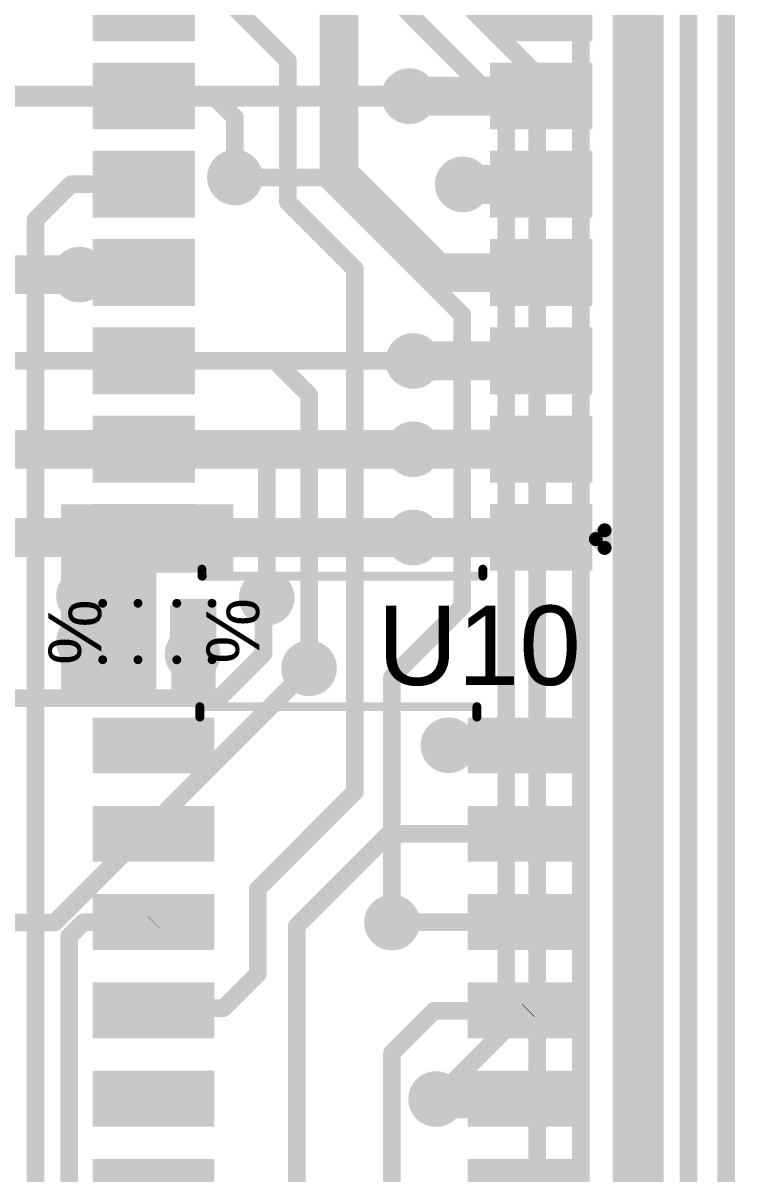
# Model space of a CAD drawing. Header units: millimetres. Extents: x -0.15 to 3.79, y -0.54 to 3.26.
# Drawn here: x 3.391 to 3.794, y 1.414 to 2.066 of the extents above; entities that cross this region are included whole.
import ezdxf

# ---------------------------------------------------------------- set-up
doc = ezdxf.new("R2010")
doc.units = ezdxf.units.MM
doc.header["$MEASUREMENT"] = 0
for name, color, linetype in [('BottomLayer', 5, 'Continuous'), ('BottomSolder', 6, 'Continuous'), ('Mechanical2', 216, 'Continuous'), ('TopLayer', 1, 'Continuous'), ('TopOverlay', 2, 'Continuous'), ('TopPaste', 8, 'Continuous'), ('TopSolder', 216, 'Continuous'), ('ViaHoleLayer', 16, 'Continuous')]:
    doc.layers.add(name, color=color, linetype=linetype)
doc.styles.add('Arial', font='', dxfattribs={"height": 0.2})
doc.styles.get('Arial').set_extended_font_data('Arial')

# ---------------------------------------------------------------- blocks, each defined once
blk = doc.blocks.new('14_SOIC_48')
at = {"layer": 'TopLayer'}
for points in [[(-0.13681, 0.16181), (-0.07579, 0.16181), (-0.07579, 0.13819), (-0.13681, 0.13819)], [(0.07579, 0.16181), (0.13681, 0.16181), (0.13681, 0.13819), (0.07579, 0.13819)], [(-0.13681, 0.11181), (-0.07579, 0.11181), (-0.07579, 0.08819), (-0.13681, 0.08819)], [(0.07579, 0.11181), (0.13681, 0.11181), (0.13681, 0.08819), (0.07579, 0.08819)], [(-0.13681, 0.06181), (-0.07579, 0.06181), (-0.07579, 0.03819), (-0.13681, 0.03819)], [(0.07579, 0.06181), (0.13681, 0.06181), (0.13681, 0.03819), (0.07579, 0.03819)], [(-0.13681, 0.01181), (-0.07579, 0.01181), (-0.07579, -0.01181), (-0.13681, -0.01181)], [(0.07579, 0.01181), (0.13681, 0.01181), (0.13681, -0.01181), (0.07579, -0.01181)], [(-0.13681, -0.03819), (-0.07579, -0.03819), (-0.07579, -0.06181), (-0.13681, -0.06181)], [(0.07579, -0.03819), (0.13681, -0.03819), (0.13681, -0.06181), (0.07579, -0.06181)], [(-0.13681, -0.08819), (-0.07579, -0.08819), (-0.07579, -0.11181), (-0.13681, -0.11181)], [(0.07579, -0.08819), (0.13681, -0.08819), (0.13681, -0.11181), (0.07579, -0.11181)], [(-0.13681, -0.13819), (-0.07579, -0.13819), (-0.07579, -0.16181), (-0.13681, -0.16181)], [(0.07579, -0.13819), (0.13681, -0.13819), (0.13681, -0.16181), (0.07579, -0.16181)]]:
    blk.add_hatch(color=1, dxfattribs=at).paths.add_polyline_path(points)
at = {"layer": 'TopOverlay'}
blk.add_hatch(color=2, dxfattribs=at).paths.add_polyline_path([(-0.072, 0.142), (-0.061, 0.142), (-0.061, 0.16), (-0.072, 0.16)])
at = {"layer": 'TopPaste'}
for points in [[(-0.13681, 0.16181), (-0.07579, 0.16181), (-0.07579, 0.13819), (-0.13681, 0.13819)], [(0.07579, 0.16181), (0.13681, 0.16181), (0.13681, 0.13819), (0.07579, 0.13819)], [(-0.13681, 0.11181), (-0.07579, 0.11181), (-0.07579, 0.08819), (-0.13681, 0.08819)], [(0.07579, 0.11181), (0.13681, 0.11181), (0.13681, 0.08819), (0.07579, 0.08819)], [(-0.13681, 0.06181), (-0.07579, 0.06181), (-0.07579, 0.03819), (-0.13681, 0.03819)], [(0.07579, 0.06181), (0.13681, 0.06181), (0.13681, 0.03819), (0.07579, 0.03819)], [(-0.13681, 0.01181), (-0.07579, 0.01181), (-0.07579, -0.01181), (-0.13681, -0.01181)], [(0.07579, 0.01181), (0.13681, 0.01181), (0.13681, -0.01181), (0.07579, -0.01181)], [(-0.13681, -0.03819), (-0.07579, -0.03819), (-0.07579, -0.06181), (-0.13681, -0.06181)], [(0.07579, -0.03819), (0.13681, -0.03819), (0.13681, -0.06181), (0.07579, -0.06181)], [(-0.13681, -0.08819), (-0.07579, -0.08819), (-0.07579, -0.11181), (-0.13681, -0.11181)], [(0.07579, -0.08819), (0.13681, -0.08819), (0.13681, -0.11181), (0.07579, -0.11181)], [(-0.13681, -0.13819), (-0.07579, -0.13819), (-0.07579, -0.16181), (-0.13681, -0.16181)], [(0.07579, -0.13819), (0.13681, -0.13819), (0.13681, -0.16181), (0.07579, -0.16181)]]:
    blk.add_hatch(color=8, dxfattribs=at).paths.add_polyline_path(points)
at = {"layer": 'TopSolder'}
for points in [[(-0.14081, 0.16581), (-0.07179, 0.16581), (-0.07179, 0.13419), (-0.14081, 0.13419)], [(0.07179, 0.16581), (0.14081, 0.16581), (0.14081, 0.13419), (0.07179, 0.13419)], [(-0.14081, 0.11581), (-0.07179, 0.11581), (-0.07179, 0.08419), (-0.14081, 0.08419)], [(0.07179, 0.11581), (0.14081, 0.11581), (0.14081, 0.08419), (0.07179, 0.08419)], [(-0.14081, 0.06581), (-0.07179, 0.06581), (-0.07179, 0.03419), (-0.14081, 0.03419)], [(0.07179, 0.06581), (0.14081, 0.06581), (0.14081, 0.03419), (0.07179, 0.03419)], [(-0.14081, 0.01581), (-0.07179, 0.01581), (-0.07179, -0.01581), (-0.14081, -0.01581)], [(0.07179, 0.01581), (0.14081, 0.01581), (0.14081, -0.01581), (0.07179, -0.01581)], [(-0.14081, -0.03419), (-0.07179, -0.03419), (-0.07179, -0.06581), (-0.14081, -0.06581)], [(0.07179, -0.03419), (0.14081, -0.03419), (0.14081, -0.06581), (0.07179, -0.06581)], [(-0.14081, -0.08419), (-0.07179, -0.08419), (-0.07179, -0.11581), (-0.14081, -0.11581)], [(0.07179, -0.08419), (0.14081, -0.08419), (0.14081, -0.11581), (0.07179, -0.11581)], [(-0.14081, -0.13419), (-0.07179, -0.13419), (-0.07179, -0.16581), (-0.14081, -0.16581)], [(0.07179, -0.13419), (0.14081, -0.13419), (0.14081, -0.16581), (0.07179, -0.16581)]]:
    blk.add_hatch(color=216, dxfattribs=at).paths.add_polyline_path(points)
at = {"layer": 'TopOverlay'}
for points, const_width in [([(0.08, 0.172), (-0.077, 0.172)], 0.005), ([(-0.077, 0.172), (-0.077, 0.16609)], 0.005), ([(0.08, 0.172), (0.08, 0.16609)], 0.005), ([(-0.144, 0.15), (-0.149, 0.155)], 0.00787), ([(-0.149, 0.155), (-0.149, 0.145)], 0.00787), ([(-0.144, 0.15), (-0.149, 0.145)], 0.00787), ([(-0.077, -0.16609), (-0.077, -0.172)], 0.005), ([(0.08, -0.172), (-0.077, -0.172)], 0.005), ([(0.08, -0.16609), (0.08, -0.172)], 0.005)]:
    blk.add_lwpolyline(points, dxfattribs=dict(at, const_width=const_width))
for points, const_width in [([(-0.07825, 0.172, 1), (-0.07575, 0.172, 1)], 0.0025), ([(-0.07825, 0.172, 1), (-0.07575, 0.172, 1)], 0.0025), ([(0.07875, 0.172, 1), (0.08125, 0.172, 1)], 0.0025), ([(0.07875, 0.172, 1), (0.08125, 0.172, 1)], 0.0025), ([(-0.07825, 0.16609, 1), (-0.07575, 0.16609, 1)], 0.0025), ([(0.07875, 0.16609, 1), (0.08125, 0.16609, 1)], 0.0025), ([(-0.15097, 0.155, 1), (-0.14703, 0.155, 1)], 0.00394), ([(-0.15097, 0.155, 1), (-0.14703, 0.155, 1)], 0.00394), ([(-0.14597, 0.15, 1), (-0.14203, 0.15, 1)], 0.00394), ([(-0.14597, 0.15, 1), (-0.14203, 0.15, 1)], 0.00394), ([(-0.15097, 0.145, 1), (-0.14703, 0.145, 1)], 0.00394), ([(-0.15097, 0.145, 1), (-0.14703, 0.145, 1)], 0.00394), ([(-0.07825, -0.16609, 1), (-0.07575, -0.16609, 1)], 0.0025), ([(-0.07825, -0.172, 1), (-0.07575, -0.172, 1)], 0.0025), ([(-0.07825, -0.172, 1), (-0.07575, -0.172, 1)], 0.0025), ([(0.07875, -0.16609, 1), (0.08125, -0.16609, 1)], 0.0025), ([(0.07875, -0.172, 1), (0.08125, -0.172, 1)], 0.0025), ([(0.07875, -0.172, 1), (0.08125, -0.172, 1)], 0.0025)]:
    blk.add_lwpolyline(points, format="xyb", close=True, dxfattribs=dict(at, const_width=const_width))
blk = doc.blocks.new('16_SOIC_53')
at = {"layer": 'TopLayer'}
for points in [[(-0.025, 0.01496), (0.025, 0.01496), (0.025, -0.01496), (-0.025, -0.01496)], [(0.2002, 0.01496), (0.2502, 0.01496), (0.2502, -0.01496), (0.2002, -0.01496)], [(-0.025, -0.03504), (0.025, -0.03504), (0.025, -0.06496), (-0.025, -0.06496)], [(0.2002, -0.03504), (0.2502, -0.03504), (0.2502, -0.06496), (0.2002, -0.06496)], [(-0.025, -0.08504), (0.025, -0.08504), (0.025, -0.11496), (-0.025, -0.11496)], [(0.2002, -0.08504), (0.2502, -0.08504), (0.2502, -0.11496), (0.2002, -0.11496)], [(-0.025, -0.13504), (0.025, -0.13504), (0.025, -0.16496), (-0.025, -0.16496)], [(0.2002, -0.13504), (0.2502, -0.13504), (0.2502, -0.16496), (0.2002, -0.16496)], [(-0.025, -0.18504), (0.025, -0.18504), (0.025, -0.21496), (-0.025, -0.21496)], [(0.2002, -0.18504), (0.2502, -0.18504), (0.2502, -0.21496), (0.2002, -0.21496)], [(-0.025, -0.23504), (0.025, -0.23504), (0.025, -0.26496), (-0.025, -0.26496)], [(0.2002, -0.23504), (0.2502, -0.23504), (0.2502, -0.26496), (0.2002, -0.26496)], [(-0.025, -0.28504), (0.025, -0.28504), (0.025, -0.31496), (-0.025, -0.31496)], [(0.2002, -0.28504), (0.2502, -0.28504), (0.2502, -0.31496), (0.2002, -0.31496)], [(-0.025, -0.33504), (0.025, -0.33504), (0.025, -0.36496), (-0.025, -0.36496)], [(0.2002, -0.33504), (0.2502, -0.33504), (0.2502, -0.36496), (0.2002, -0.36496)]]:
    blk.add_hatch(color=1, dxfattribs=at).paths.add_polyline_path(points)
at = {"layer": 'TopOverlay'}
blk.add_hatch(color=2, dxfattribs=at).paths.add_polyline_path([(0.029, -0.01), (0.04, -0.01), (0.04, 0.008), (0.029, 0.008)])
at = {"layer": 'TopPaste'}
for points in [[(-0.025, 0.01496), (0.025, 0.01496), (0.025, -0.01496), (-0.025, -0.01496)], [(0.2002, 0.01496), (0.2502, 0.01496), (0.2502, -0.01496), (0.2002, -0.01496)], [(-0.025, -0.03504), (0.025, -0.03504), (0.025, -0.06496), (-0.025, -0.06496)], [(0.2002, -0.03504), (0.2502, -0.03504), (0.2502, -0.06496), (0.2002, -0.06496)], [(-0.025, -0.08504), (0.025, -0.08504), (0.025, -0.11496), (-0.025, -0.11496)], [(0.2002, -0.08504), (0.2502, -0.08504), (0.2502, -0.11496), (0.2002, -0.11496)], [(-0.025, -0.13504), (0.025, -0.13504), (0.025, -0.16496), (-0.025, -0.16496)], [(0.2002, -0.13504), (0.2502, -0.13504), (0.2502, -0.16496), (0.2002, -0.16496)], [(-0.025, -0.18504), (0.025, -0.18504), (0.025, -0.21496), (-0.025, -0.21496)], [(0.2002, -0.18504), (0.2502, -0.18504), (0.2502, -0.21496), (0.2002, -0.21496)], [(-0.025, -0.23504), (0.025, -0.23504), (0.025, -0.26496), (-0.025, -0.26496)], [(0.2002, -0.23504), (0.2502, -0.23504), (0.2502, -0.26496), (0.2002, -0.26496)], [(-0.025, -0.28504), (0.025, -0.28504), (0.025, -0.31496), (-0.025, -0.31496)], [(0.2002, -0.28504), (0.2502, -0.28504), (0.2502, -0.31496), (0.2002, -0.31496)], [(-0.025, -0.33504), (0.025, -0.33504), (0.025, -0.36496), (-0.025, -0.36496)], [(0.2002, -0.33504), (0.2502, -0.33504), (0.2502, -0.36496), (0.2002, -0.36496)]]:
    blk.add_hatch(color=8, dxfattribs=at).paths.add_polyline_path(points)
at = {"layer": 'TopSolder'}
for points in [[(-0.029, 0.01896), (0.029, 0.01896), (0.029, -0.01896), (-0.029, -0.01896)], [(0.1962, 0.01896), (0.2542, 0.01896), (0.2542, -0.01896), (0.1962, -0.01896)], [(-0.029, -0.03104), (0.029, -0.03104), (0.029, -0.06896), (-0.029, -0.06896)], [(0.1962, -0.03104), (0.2542, -0.03104), (0.2542, -0.06896), (0.1962, -0.06896)], [(-0.029, -0.08104), (0.029, -0.08104), (0.029, -0.11896), (-0.029, -0.11896)], [(0.1962, -0.08104), (0.2542, -0.08104), (0.2542, -0.11896), (0.1962, -0.11896)], [(-0.029, -0.13104), (0.029, -0.13104), (0.029, -0.16896), (-0.029, -0.16896)], [(0.1962, -0.13104), (0.2542, -0.13104), (0.2542, -0.16896), (0.1962, -0.16896)], [(-0.029, -0.18104), (0.029, -0.18104), (0.029, -0.21896), (-0.029, -0.21896)], [(0.1962, -0.18104), (0.2542, -0.18104), (0.2542, -0.21896), (0.1962, -0.21896)], [(-0.029, -0.23104), (0.029, -0.23104), (0.029, -0.26896), (-0.029, -0.26896)], [(0.1962, -0.23104), (0.2542, -0.23104), (0.2542, -0.26896), (0.1962, -0.26896)], [(-0.029, -0.28104), (0.029, -0.28104), (0.029, -0.31896), (-0.029, -0.31896)], [(0.1962, -0.28104), (0.2542, -0.28104), (0.2542, -0.31896), (0.1962, -0.31896)], [(-0.029, -0.33104), (0.029, -0.33104), (0.029, -0.36896), (-0.029, -0.36896)], [(0.1962, -0.33104), (0.2542, -0.33104), (0.2542, -0.36896), (0.1962, -0.36896)]]:
    blk.add_hatch(color=216, dxfattribs=at).paths.add_polyline_path(points)
at = {"layer": 'TopOverlay'}
for points, const_width in [([(0.192, 0.022), (0.033, 0.022)], 0.005), ([(0.033, 0.022), (0.033, 0.018)], 0.005), ([(0.1922, 0.02194), (0.1922, 0.018)], 0.005), ([(-0.036, 0.006), (-0.036, -0.004)], 0.00787), ([(-0.031, 0.001), (-0.036, 0.006)], 0.00787), ([(-0.031, 0.001), (-0.036, -0.004)], 0.00787), ([(0.033, -0.368), (0.033, -0.372)], 0.005), ([(0.192, -0.372), (0.033, -0.372)], 0.005), ([(0.1922, -0.368), (0.1922, -0.37194)], 0.005)]:
    blk.add_lwpolyline(points, dxfattribs=dict(at, const_width=const_width))
for points, const_width in [([(0.03175, 0.022, 1), (0.03425, 0.022, 1)], 0.0025), ([(0.03175, 0.022, 1), (0.03425, 0.022, 1)], 0.0025), ([(0.03175, 0.018, 1), (0.03425, 0.018, 1)], 0.0025), ([(0.19075, 0.022, 1), (0.19325, 0.022, 1)], 0.0025), ([(0.19095, 0.02194, 1), (0.19345, 0.02194, 1)], 0.0025), ([(0.19095, 0.018, 1), (0.19345, 0.018, 1)], 0.0025), ([(-0.03797, 0.006, 1), (-0.03403, 0.006, 1)], 0.00394), ([(-0.03797, 0.006, 1), (-0.03403, 0.006, 1)], 0.00394), ([(-0.03297, 0.001, 1), (-0.02903, 0.001, 1)], 0.00394), ([(-0.03297, 0.001, 1), (-0.02903, 0.001, 1)], 0.00394), ([(-0.03797, -0.004, 1), (-0.03403, -0.004, 1)], 0.00394), ([(-0.03797, -0.004, 1), (-0.03403, -0.004, 1)], 0.00394), ([(0.03175, -0.368, 1), (0.03425, -0.368, 1)], 0.0025), ([(0.03175, -0.372, 1), (0.03425, -0.372, 1)], 0.0025), ([(0.03175, -0.372, 1), (0.03425, -0.372, 1)], 0.0025), ([(0.19075, -0.372, 1), (0.19325, -0.372, 1)], 0.0025), ([(0.19095, -0.368, 1), (0.19345, -0.368, 1)], 0.0025), ([(0.19095, -0.37194, 1), (0.19345, -0.37194, 1)], 0.0025)]:
    blk.add_lwpolyline(points, format="xyb", close=True, dxfattribs=dict(at, const_width=const_width))
blk = doc.blocks.new('C___0402_166')
at = {"layer": 'TopLayer'}
for points in [[(-0.0275, -0.0125), (-0.0275, 0.0125), (-0.0095, 0.0125), (-0.0095, -0.0125)], [(0.0095, -0.0125), (0.0095, 0.0125), (0.0275, 0.0125), (0.0275, -0.0125)]]:
    blk.add_hatch(color=1, dxfattribs=at).paths.add_polyline_path(points)
at = {"layer": 'TopPaste'}
for points in [[(-0.0275, -0.0125), (-0.0275, 0.0125), (-0.0095, 0.0125), (-0.0095, -0.0125)], [(0.0095, -0.0125), (0.0095, 0.0125), (0.0275, 0.0125), (0.0275, -0.0125)]]:
    blk.add_hatch(color=8, dxfattribs=at).paths.add_polyline_path(points)
at = {"layer": 'TopSolder'}
for points in [[(-0.02986, -0.01486), (-0.02986, 0.01486), (-0.00714, 0.01486), (-0.00714, -0.01486)], [(0.00714, -0.01486), (0.00714, 0.01486), (0.02986, 0.01486), (0.02986, -0.01486)]]:
    blk.add_hatch(color=216, dxfattribs=at).paths.add_polyline_path(points)
at = {"layer": 'TopOverlay', "const_width": 0.005}
for points in [[(-0.031, 0.016), (-0.011, 0.016)], [(-0.031, -0.016), (-0.031, 0.016)], [(0.011, 0.016), (0.031, 0.016)], [(0.031, -0.016), (0.031, 0.016)], [(-0.031, -0.016), (-0.011, -0.016)], [(0.011, -0.016), (0.031, -0.016)]]:
    blk.add_lwpolyline(points, dxfattribs=at)
at = {"layer": 'TopOverlay', "const_width": 0.0025}
for points in [[(-0.03225, 0.016, 1), (-0.02975, 0.016, 1)], [(-0.03225, 0.016, 1), (-0.02975, 0.016, 1)], [(-0.01225, 0.016, 1), (-0.00975, 0.016, 1)], [(0.00975, 0.016, 1), (0.01225, 0.016, 1)], [(0.02975, 0.016, 1), (0.03225, 0.016, 1)], [(0.02975, 0.016, 1), (0.03225, 0.016, 1)], [(-0.03225, -0.016, 1), (-0.02975, -0.016, 1)], [(-0.03225, -0.016, 1), (-0.02975, -0.016, 1)], [(-0.01225, -0.016, 1), (-0.00975, -0.016, 1)], [(0.00975, -0.016, 1), (0.01225, -0.016, 1)], [(0.02975, -0.016, 1), (0.03225, -0.016, 1)], [(0.02975, -0.016, 1), (0.03225, -0.016, 1)]]:
    blk.add_lwpolyline(points, format="xyb", close=True, dxfattribs=at)

msp = doc.modelspace()

# ---------------------------------------------------------------- hatches: boundary and pattern name
at = {"layer": 'BottomLayer'}
h = msp.add_hatch(color=5, dxfattribs=at)
edge = h.paths.add_edge_path()
edge.add_arc((3.60972, 2.02406), 0.01181, 0, 360)
h = msp.add_hatch(color=5, dxfattribs=at)
edge = h.paths.add_edge_path()
edge.add_arc((3.511, 1.978), 0.01181, 0, 360)
h = msp.add_hatch(color=5, dxfattribs=at)
edge = h.paths.add_edge_path()
edge.add_arc((3.64008, 1.97408), 0.01181, 0, 360)
h = msp.add_hatch(color=5, dxfattribs=at)
edge = h.paths.add_edge_path()
edge.add_arc((3.423, 1.923), 0.01181, 0, 360)
h = msp.add_hatch(color=5, dxfattribs=at)
edge = h.paths.add_edge_path()
edge.add_arc((3.61208, 1.87408), 0.01181, 0, 360)
h = msp.add_hatch(color=5, dxfattribs=at)
edge = h.paths.add_edge_path()
edge.add_arc((3.61208, 1.82408), 0.01181, 0, 360)
h = msp.add_hatch(color=5, dxfattribs=at)
edge = h.paths.add_edge_path()
edge.add_arc((3.61208, 1.77408), 0.01181, 0, 360)
h = msp.add_hatch(color=5, dxfattribs=at)
edge = h.paths.add_edge_path()
edge.add_arc((3.42547, 1.74092), 0.01181, 0, 360)
h = msp.add_hatch(color=5, dxfattribs=at)
edge = h.paths.add_edge_path()
edge.add_arc((3.529, 1.74), 0.01181, 0, 360)
h = msp.add_hatch(color=5, dxfattribs=at)
edge = h.paths.add_edge_path()
edge.add_arc((3.42547, 1.715), 0.01181, 0, 360)
h = msp.add_hatch(color=5, dxfattribs=at)
edge = h.paths.add_edge_path()
edge.add_arc((3.487, 1.708), 0.01181, 0, 360)
h = msp.add_hatch(color=5, dxfattribs=at)
edge = h.paths.add_edge_path()
edge.add_arc((3.553, 1.7), 0.01181, 0, 360)
h = msp.add_hatch(color=5, dxfattribs=at)
edge = h.paths.add_edge_path()
edge.add_arc((3.63201, 1.65638), 0.01181, 0, 360)
h = msp.add_hatch(color=5, dxfattribs=at)
edge = h.paths.add_edge_path()
edge.add_arc((3.6, 1.556), 0.01181, 0, 360)
h = msp.add_hatch(color=5, dxfattribs=at)
edge = h.paths.add_edge_path()
edge.add_arc((3.625, 1.456), 0.01181, 0, 360)
at = {"layer": 'BottomSolder'}
h = msp.add_hatch(color=6, dxfattribs=at)
edge = h.paths.add_edge_path()
edge.add_arc((3.60972, 2.02406), 0.01581, 0, 360)
h = msp.add_hatch(color=6, dxfattribs=at)
edge = h.paths.add_edge_path()
edge.add_arc((3.511, 1.978), 0.01581, 0, 360)
h = msp.add_hatch(color=6, dxfattribs=at)
edge = h.paths.add_edge_path()
edge.add_arc((3.64008, 1.97408), 0.01581, 0, 360)
h = msp.add_hatch(color=6, dxfattribs=at)
edge = h.paths.add_edge_path()
edge.add_arc((3.423, 1.923), 0.01581, 0, 360)
h = msp.add_hatch(color=6, dxfattribs=at)
edge = h.paths.add_edge_path()
edge.add_arc((3.61208, 1.87408), 0.01581, 0, 360)
h = msp.add_hatch(color=6, dxfattribs=at)
edge = h.paths.add_edge_path()
edge.add_arc((3.61208, 1.82408), 0.01581, 0, 360)
h = msp.add_hatch(color=6, dxfattribs=at)
edge = h.paths.add_edge_path()
edge.add_arc((3.61208, 1.77408), 0.01581, 0, 360)
h = msp.add_hatch(color=6, dxfattribs=at)
edge = h.paths.add_edge_path()
edge.add_arc((3.42547, 1.74092), 0.01581, 0, 360)
h = msp.add_hatch(color=6, dxfattribs=at)
edge = h.paths.add_edge_path()
edge.add_arc((3.529, 1.74), 0.01581, 0, 360)
h = msp.add_hatch(color=6, dxfattribs=at)
edge = h.paths.add_edge_path()
edge.add_arc((3.42547, 1.715), 0.01581, 0, 360)
h = msp.add_hatch(color=6, dxfattribs=at)
edge = h.paths.add_edge_path()
edge.add_arc((3.487, 1.708), 0.01581, 0, 360)
h = msp.add_hatch(color=6, dxfattribs=at)
edge = h.paths.add_edge_path()
edge.add_arc((3.553, 1.7), 0.01581, 0, 360)
h = msp.add_hatch(color=6, dxfattribs=at)
edge = h.paths.add_edge_path()
edge.add_arc((3.63201, 1.65638), 0.01581, 0, 360)
h = msp.add_hatch(color=6, dxfattribs=at)
edge = h.paths.add_edge_path()
edge.add_arc((3.6, 1.556), 0.01581, 0, 360)
h = msp.add_hatch(color=6, dxfattribs=at)
edge = h.paths.add_edge_path()
edge.add_arc((3.625, 1.456), 0.01581, 0, 360)
at = {"layer": 'TopLayer'}
h = msp.add_hatch(color=1, dxfattribs=at)
edge = h.paths.add_edge_path()
edge.add_arc((3.60972, 2.02406), 0.01181, 0, 360)
h = msp.add_hatch(color=1, dxfattribs=at)
edge = h.paths.add_edge_path()
edge.add_arc((3.511, 1.978), 0.01181, 0, 360)
h = msp.add_hatch(color=1, dxfattribs=at)
edge = h.paths.add_edge_path()
edge.add_arc((3.64008, 1.97408), 0.01181, 0, 360)
h = msp.add_hatch(color=1, dxfattribs=at)
edge = h.paths.add_edge_path()
edge.add_arc((3.423, 1.923), 0.01181, 0, 360)
h = msp.add_hatch(color=1, dxfattribs=at)
edge = h.paths.add_edge_path()
edge.add_arc((3.61208, 1.87408), 0.01181, 0, 360)
h = msp.add_hatch(color=1, dxfattribs=at)
edge = h.paths.add_edge_path()
edge.add_arc((3.61208, 1.82408), 0.01181, 0, 360)
for points in [[(3.41247, 1.683), (3.46647, 1.683), (3.46647, 1.79292), (3.41247, 1.79292)], [(3.45247, 1.7542), (3.51009, 1.7542), (3.51009, 1.79292), (3.45247, 1.79292)], [(3.475, 1.683), (3.5, 1.683), (3.5, 1.73682), (3.475, 1.73682)]]:
    msp.add_hatch(color=1, dxfattribs=at).paths.add_polyline_path(points)
h = msp.add_hatch(color=1, dxfattribs=at)
edge = h.paths.add_edge_path()
edge.add_arc((3.61208, 1.77408), 0.01181, 0, 360)
h = msp.add_hatch(color=1, dxfattribs=at)
edge = h.paths.add_edge_path()
edge.add_arc((3.42547, 1.74092), 0.01181, 0, 360)
h = msp.add_hatch(color=1, dxfattribs=at)
edge = h.paths.add_edge_path()
edge.add_arc((3.529, 1.74), 0.01181, 0, 360)
h = msp.add_hatch(color=1, dxfattribs=at)
edge = h.paths.add_edge_path()
edge.add_arc((3.42547, 1.715), 0.01181, 0, 360)
h = msp.add_hatch(color=1, dxfattribs=at)
edge = h.paths.add_edge_path()
edge.add_arc((3.487, 1.708), 0.01181, 0, 360)
h = msp.add_hatch(color=1, dxfattribs=at)
edge = h.paths.add_edge_path()
edge.add_arc((3.553, 1.7), 0.01181, 0, 360)
h = msp.add_hatch(color=1, dxfattribs=at)
edge = h.paths.add_edge_path()
edge.add_arc((3.63201, 1.65638), 0.01181, 0, 360)
h = msp.add_hatch(color=1, dxfattribs=at)
edge = h.paths.add_edge_path()
edge.add_arc((3.6, 1.556), 0.01181, 0, 360)
h = msp.add_hatch(color=1, dxfattribs=at)
edge = h.paths.add_edge_path()
edge.add_arc((3.625, 1.456), 0.01181, 0, 360)
at = {"layer": 'TopSolder'}
h = msp.add_hatch(color=216, dxfattribs=at)
edge = h.paths.add_edge_path()
edge.add_arc((3.60972, 2.02406), 0.01581, 0, 360)
h = msp.add_hatch(color=216, dxfattribs=at)
edge = h.paths.add_edge_path()
edge.add_arc((3.511, 1.978), 0.01581, 0, 360)
h = msp.add_hatch(color=216, dxfattribs=at)
edge = h.paths.add_edge_path()
edge.add_arc((3.64008, 1.97408), 0.01581, 0, 360)
h = msp.add_hatch(color=216, dxfattribs=at)
edge = h.paths.add_edge_path()
edge.add_arc((3.423, 1.923), 0.01581, 0, 360)
h = msp.add_hatch(color=216, dxfattribs=at)
edge = h.paths.add_edge_path()
edge.add_arc((3.61208, 1.87408), 0.01581, 0, 360)
h = msp.add_hatch(color=216, dxfattribs=at)
edge = h.paths.add_edge_path()
edge.add_arc((3.61208, 1.82408), 0.01581, 0, 360)
h = msp.add_hatch(color=216, dxfattribs=at)
edge = h.paths.add_edge_path()
edge.add_arc((3.61208, 1.77408), 0.01581, 0, 360)
h = msp.add_hatch(color=216, dxfattribs=at)
edge = h.paths.add_edge_path()
edge.add_arc((3.42547, 1.74092), 0.01581, 0, 360)
h = msp.add_hatch(color=216, dxfattribs=at)
edge = h.paths.add_edge_path()
edge.add_arc((3.529, 1.74), 0.01581, 0, 360)
h = msp.add_hatch(color=216, dxfattribs=at)
edge = h.paths.add_edge_path()
edge.add_arc((3.42547, 1.715), 0.01581, 0, 360)
h = msp.add_hatch(color=216, dxfattribs=at)
edge = h.paths.add_edge_path()
edge.add_arc((3.487, 1.708), 0.01581, 0, 360)
h = msp.add_hatch(color=216, dxfattribs=at)
edge = h.paths.add_edge_path()
edge.add_arc((3.553, 1.7), 0.01581, 0, 360)
h = msp.add_hatch(color=216, dxfattribs=at)
edge = h.paths.add_edge_path()
edge.add_arc((3.63201, 1.65638), 0.01581, 0, 360)
h = msp.add_hatch(color=216, dxfattribs=at)
edge = h.paths.add_edge_path()
edge.add_arc((3.6, 1.556), 0.01581, 0, 360)
h = msp.add_hatch(color=216, dxfattribs=at)
edge = h.paths.add_edge_path()
edge.add_arc((3.625, 1.456), 0.01581, 0, 360)
at = {"layer": 'ViaHoleLayer'}
h = msp.add_hatch(color=16, dxfattribs=at)
edge = h.paths.add_edge_path()
edge.add_arc((3.60972, 2.02406), 0.00591, 0, 360)
h = msp.add_hatch(color=16, dxfattribs=at)
edge = h.paths.add_edge_path()
edge.add_arc((3.511, 1.978), 0.00591, 0, 360)
h = msp.add_hatch(color=16, dxfattribs=at)
edge = h.paths.add_edge_path()
edge.add_arc((3.64008, 1.97408), 0.00591, 0, 360)
h = msp.add_hatch(color=16, dxfattribs=at)
edge = h.paths.add_edge_path()
edge.add_arc((3.423, 1.923), 0.00591, 0, 360)
h = msp.add_hatch(color=16, dxfattribs=at)
edge = h.paths.add_edge_path()
edge.add_arc((3.61208, 1.87408), 0.00591, 0, 360)
h = msp.add_hatch(color=16, dxfattribs=at)
edge = h.paths.add_edge_path()
edge.add_arc((3.61208, 1.82408), 0.00591, 0, 360)
h = msp.add_hatch(color=16, dxfattribs=at)
edge = h.paths.add_edge_path()
edge.add_arc((3.61208, 1.77408), 0.00591, 0, 360)
h = msp.add_hatch(color=16, dxfattribs=at)
edge = h.paths.add_edge_path()
edge.add_arc((3.42547, 1.74092), 0.00591, 0, 360)
h = msp.add_hatch(color=16, dxfattribs=at)
edge = h.paths.add_edge_path()
edge.add_arc((3.529, 1.74), 0.00591, 0, 360)
h = msp.add_hatch(color=16, dxfattribs=at)
edge = h.paths.add_edge_path()
edge.add_arc((3.42547, 1.715), 0.00591, 0, 360)
h = msp.add_hatch(color=16, dxfattribs=at)
edge = h.paths.add_edge_path()
edge.add_arc((3.487, 1.708), 0.00591, 0, 360)
h = msp.add_hatch(color=16, dxfattribs=at)
edge = h.paths.add_edge_path()
edge.add_arc((3.553, 1.7), 0.00591, 0, 360)
h = msp.add_hatch(color=16, dxfattribs=at)
edge = h.paths.add_edge_path()
edge.add_arc((3.63201, 1.65638), 0.00591, 0, 360)
h = msp.add_hatch(color=16, dxfattribs=at)
edge = h.paths.add_edge_path()
edge.add_arc((3.6, 1.556), 0.00591, 0, 360)
h = msp.add_hatch(color=16, dxfattribs=at)
edge = h.paths.add_edge_path()
edge.add_arc((3.625, 1.456), 0.00591, 0, 360)

# ---------------------------------------------------------------- linework, layer by layer
at = {"layer": 'BottomLayer'}
for points, const_width in [([(3.736, -0.31147), (3.736, 2.23083)], 0.022), ([(3.707, 1.341), (3.707, 2.136)], 0.01), ([(3.59428, 2.12417), (3.68233, 2.03611)], 0.01), ([(3.58371, 2.097), (3.66462, 2.01609)], 0.01), ([(3.68233, 1.35507), (3.68233, 2.03611)], 0.01), ([(3.06622, 2.02406), (3.60972, 2.02406)], 0.012), ([(3.66462, 1.49562), (3.66462, 2.01609)], 0.01), ([(3.511, 1.978), (3.562, 1.978)], 0.01), ([(3.562, 1.978), (3.63982, 1.90018)], 0.01), ([(3.37444, 1.923), (3.423, 1.923)], 0.022), ([(3.63982, 1.73482), (3.63982, 1.90018)], 0.01), ([(3.28044, 1.87412), (3.61204, 1.87412)], 0.01), ([(3.61204, 1.87412), (3.61208, 1.87408)], 0.01), ([(3.00632, 1.82404), (3.60396, 1.82404)], 0.022), ([(3.60396, 1.82404), (3.604, 1.82408)], 0.022), ([(3.604, 1.82408), (3.61208, 1.82408)], 0.022), ([(3.28044, 1.77408), (3.61208, 1.77408)], 0.022), ([(3.52719, 1.73819), (3.529, 1.74)], 0.01), ([(3.52719, 1.70819), (3.52719, 1.73819)], 0.01), ([(3.6, 1.695), (3.63982, 1.73482)], 0.01), ([(3.502, 1.683), (3.52719, 1.70819)], 0.01), ([(3.409, 1.556), (3.553, 1.7)], 0.01), ([(3.6, 1.556), (3.6, 1.695)], 0.01), ([(3.034, 1.683), (3.502, 1.683)], 0.01), ([(3.372, 1.556), (3.409, 1.556)], 0.01), ([(3.625, 1.456), (3.66462, 1.49562)], 0.01)]:
    msp.add_lwpolyline(points, dxfattribs=dict(at, const_width=const_width))
for points, const_width in [([(3.67983, 2.03611, 1), (3.68483, 2.03611, 1)], 0.005), ([(3.67983, 2.03611, 1), (3.68483, 2.03611, 1)], 0.005), ([(3.60672, 2.02406, 1), (3.61272, 2.02406, 1)], 0.006), ([(3.66212, 2.01609, 1), (3.66712, 2.01609, 1)], 0.005), ([(3.66212, 2.01609, 1), (3.66712, 2.01609, 1)], 0.005), ([(3.5085, 1.978, 1), (3.5135, 1.978, 1)], 0.005), ([(3.5595, 1.978, 1), (3.5645, 1.978, 1)], 0.005), ([(3.5595, 1.978, 1), (3.5645, 1.978, 1)], 0.005), ([(3.4175, 1.923, 1), (3.4285, 1.923, 1)], 0.011), ([(3.63732, 1.90018, 1), (3.64232, 1.90018, 1)], 0.005), ([(3.63732, 1.90018, 1), (3.64232, 1.90018, 1)], 0.005), ([(3.60954, 1.87412, 1), (3.61454, 1.87412, 1)], 0.005), ([(3.60954, 1.87412, 1), (3.61454, 1.87412, 1)], 0.005), ([(3.60958, 1.87408, 1), (3.61458, 1.87408, 1)], 0.005), ([(3.59846, 1.82404, 1), (3.60946, 1.82404, 1)], 0.011), ([(3.59846, 1.82404, 1), (3.60946, 1.82404, 1)], 0.011), ([(3.5985, 1.82408, 1), (3.6095, 1.82408, 1)], 0.011), ([(3.5985, 1.82408, 1), (3.6095, 1.82408, 1)], 0.011), ([(3.60658, 1.82408, 1), (3.61758, 1.82408, 1)], 0.011), ([(3.60658, 1.77408, 1), (3.61758, 1.77408, 1)], 0.011), ([(3.52469, 1.73819, 1), (3.52969, 1.73819, 1)], 0.005), ([(3.52469, 1.73819, 1), (3.52969, 1.73819, 1)], 0.005), ([(3.5265, 1.74, 1), (3.5315, 1.74, 1)], 0.005), ([(3.63732, 1.73482, 1), (3.64232, 1.73482, 1)], 0.005), ([(3.63732, 1.73482, 1), (3.64232, 1.73482, 1)], 0.005), ([(3.52469, 1.70819, 1), (3.52969, 1.70819, 1)], 0.005), ([(3.52469, 1.70819, 1), (3.52969, 1.70819, 1)], 0.005), ([(3.5505, 1.7, 1), (3.5555, 1.7, 1)], 0.005), ([(3.5975, 1.695, 1), (3.6025, 1.695, 1)], 0.005), ([(3.5975, 1.695, 1), (3.6025, 1.695, 1)], 0.005), ([(3.4995, 1.683, 1), (3.5045, 1.683, 1)], 0.005), ([(3.4995, 1.683, 1), (3.5045, 1.683, 1)], 0.005), ([(3.4065, 1.556, 1), (3.4115, 1.556, 1)], 0.005), ([(3.4065, 1.556, 1), (3.4115, 1.556, 1)], 0.005), ([(3.5975, 1.556, 1), (3.6025, 1.556, 1)], 0.005), ([(3.66212, 1.49562, 1), (3.66712, 1.49562, 1)], 0.005), ([(3.66212, 1.49562, 1), (3.66712, 1.49562, 1)], 0.005), ([(3.6225, 1.456, 1), (3.6275, 1.456, 1)], 0.005)]:
    msp.add_lwpolyline(points, format="xyb", close=True, dxfattribs=dict(at, const_width=const_width))
at = {"layer": 'Mechanical2', "const_width": 0.01}
msp.add_lwpolyline([(3.78937, -0.49213), (3.78937, 2.97244)], dxfattribs=at)
at = {"layer": 'TopLayer'}
for points, const_width in [([(3.768, -0.36897), (3.768, 2.26)], 0.01), ([(3.57, 1.97944), (3.57, 2.153)], 0.022), ([(3.749, 1.36211), (3.749, 2.157)], 0.01), ([(3.51083, 2.07417), (3.541, 2.044)], 0.01), ([(3.541, 1.964), (3.541, 2.044)], 0.01), ([(3.60978, 2.02411), (3.68444, 2.02411)], 0.022), ([(3.4593, 2.02417), (3.49883, 2.02417)], 0.01), ([(3.49883, 2.02417), (3.511, 2.012)], 0.01), ([(3.511, 1.978), (3.511, 2.012)], 0.01), ([(3.57, 1.97944), (3.62536, 1.92408)], 0.022), ([(3.64008, 1.97408), (3.68442, 1.97408)], 0.022), ([(3.398, 1.954), (3.41817, 1.97417)], 0.01), ([(3.41817, 1.97417), (3.4593, 1.97417)], 0.01), ([(3.541, 1.964), (3.579, 1.926)], 0.01), ([(3.398, 1.397), (3.398, 1.954)], 0.01), ([(3.423, 1.923), (3.45814, 1.923)], 0.022), ([(3.45814, 1.923), (3.4593, 1.92417)], 0.022), ([(3.579, 1.63), (3.579, 1.926)], 0.01), ([(3.62536, 1.92408), (3.68442, 1.92408)], 0.022), ([(3.61208, 1.87417), (3.6845, 1.87417)], 0.022), ([(3.4593, 1.87417), (3.53383, 1.87417)], 0.01), ([(3.53383, 1.87417), (3.553, 1.855)], 0.01), ([(3.553, 1.7), (3.553, 1.855)], 0.01), ([(3.61208, 1.82408), (3.68442, 1.82408)], 0.022), ([(3.4593, 1.82417), (3.51983, 1.82417)], 0.01), ([(3.51983, 1.82417), (3.529, 1.815)], 0.01), ([(3.529, 1.74), (3.529, 1.815)], 0.01), ([(3.61208, 1.77408), (3.68442, 1.77408)], 0.022), ([(3.63201, 1.65638), (3.63214, 1.65625)], 0.022), ([(3.63214, 1.65625), (3.67347, 1.65625)], 0.022), ([(3.524, 1.575), (3.579, 1.63)], 0.01), ([(3.546, 1.554), (3.59825, 1.60625)], 0.01), ([(3.59825, 1.60625), (3.67741, 1.60625)], 0.01), ([(3.524, 1.527), (3.524, 1.575)], 0.01), ([(3.417, 1.548), (3.42516, 1.55616)], 0.01), ([(3.42516, 1.55616), (3.46472, 1.55616)], 0.01), ([(3.46472, 1.55616), (3.46481, 1.55625)], 0.01), ([(3.546, 1.19), (3.546, 1.554)], 0.01), ([(3.59506, 1.55625), (3.67741, 1.55625)], 0.01), ([(3.417, 1.39), (3.417, 1.548)], 0.01), ([(3.50447, 1.50747), (3.524, 1.527)], 0.01), ([(3.46481, 1.50625), (3.46603, 1.50747)], 0.01), ([(3.46603, 1.50747), (3.50447, 1.50747)], 0.01), ([(3.6, 1.482), (3.624, 1.506)], 0.01), ([(3.624, 1.506), (3.67716, 1.506)], 0.01), ([(3.67716, 1.506), (3.67741, 1.50625)], 0.01), ([(3.6, 1.187), (3.6, 1.482)], 0.01), ([(3.625, 1.456), (3.62513, 1.45613)], 0.022), ([(3.62513, 1.45613), (3.67729, 1.45613)], 0.022), ([(3.67729, 1.45613), (3.67741, 1.45625)], 0.022)]:
    msp.add_lwpolyline(points, dxfattribs=dict(at, const_width=const_width))
for points, const_width in [([(3.5385, 2.044, 1), (3.5435, 2.044, 1)], 0.005), ([(3.5385, 2.044, 1), (3.5435, 2.044, 1)], 0.005), ([(3.60428, 2.02411, 1), (3.61528, 2.02411, 1)], 0.011), ([(3.67894, 2.02411, 1), (3.68994, 2.02411, 1)], 0.011), ([(3.4568, 2.02417, 1), (3.4618, 2.02417, 1)], 0.005), ([(3.49633, 2.02417, 1), (3.50133, 2.02417, 1)], 0.005), ([(3.49633, 2.02417, 1), (3.50133, 2.02417, 1)], 0.005), ([(3.5085, 2.012, 1), (3.5135, 2.012, 1)], 0.005), ([(3.5085, 2.012, 1), (3.5135, 2.012, 1)], 0.005), ([(3.5645, 1.97944, 1), (3.5755, 1.97944, 1)], 0.011), ([(3.5645, 1.97944, 1), (3.5755, 1.97944, 1)], 0.011), ([(3.5085, 1.978, 1), (3.5135, 1.978, 1)], 0.005), ([(3.63458, 1.97408, 1), (3.64558, 1.97408, 1)], 0.011), ([(3.67892, 1.97408, 1), (3.68992, 1.97408, 1)], 0.011), ([(3.41567, 1.97417, 1), (3.42067, 1.97417, 1)], 0.005), ([(3.41567, 1.97417, 1), (3.42067, 1.97417, 1)], 0.005), ([(3.4568, 1.97417, 1), (3.4618, 1.97417, 1)], 0.005), ([(3.5385, 1.964, 1), (3.5435, 1.964, 1)], 0.005), ([(3.5385, 1.964, 1), (3.5435, 1.964, 1)], 0.005), ([(3.3955, 1.954, 1), (3.4005, 1.954, 1)], 0.005), ([(3.3955, 1.954, 1), (3.4005, 1.954, 1)], 0.005), ([(3.4175, 1.923, 1), (3.4285, 1.923, 1)], 0.011), ([(3.45264, 1.923, 1), (3.46364, 1.923, 1)], 0.011), ([(3.45264, 1.923, 1), (3.46364, 1.923, 1)], 0.011), ([(3.4538, 1.92417, 1), (3.4648, 1.92417, 1)], 0.011), ([(3.5765, 1.926, 1), (3.5815, 1.926, 1)], 0.005), ([(3.5765, 1.926, 1), (3.5815, 1.926, 1)], 0.005), ([(3.61986, 1.92408, 1), (3.63086, 1.92408, 1)], 0.011), ([(3.61986, 1.92408, 1), (3.63086, 1.92408, 1)], 0.011), ([(3.67892, 1.92408, 1), (3.68992, 1.92408, 1)], 0.011), ([(3.60658, 1.87417, 1), (3.61758, 1.87417, 1)], 0.011), ([(3.679, 1.87417, 1), (3.69, 1.87417, 1)], 0.011), ([(3.4568, 1.87417, 1), (3.4618, 1.87417, 1)], 0.005), ([(3.53133, 1.87417, 1), (3.53633, 1.87417, 1)], 0.005), ([(3.53133, 1.87417, 1), (3.53633, 1.87417, 1)], 0.005), ([(3.5505, 1.855, 1), (3.5555, 1.855, 1)], 0.005), ([(3.5505, 1.855, 1), (3.5555, 1.855, 1)], 0.005), ([(3.60658, 1.82408, 1), (3.61758, 1.82408, 1)], 0.011), ([(3.67892, 1.82408, 1), (3.68992, 1.82408, 1)], 0.011), ([(3.4568, 1.82417, 1), (3.4618, 1.82417, 1)], 0.005), ([(3.51733, 1.82417, 1), (3.52233, 1.82417, 1)], 0.005), ([(3.51733, 1.82417, 1), (3.52233, 1.82417, 1)], 0.005), ([(3.5265, 1.815, 1), (3.5315, 1.815, 1)], 0.005), ([(3.5265, 1.815, 1), (3.5315, 1.815, 1)], 0.005), ([(3.60658, 1.77408, 1), (3.61758, 1.77408, 1)], 0.011), ([(3.67892, 1.77408, 1), (3.68992, 1.77408, 1)], 0.011), ([(3.5265, 1.74, 1), (3.5315, 1.74, 1)], 0.005), ([(3.5505, 1.7, 1), (3.5555, 1.7, 1)], 0.005), ([(3.62651, 1.65638, 1), (3.63751, 1.65638, 1)], 0.011), ([(3.62664, 1.65625, 1), (3.63764, 1.65625, 1)], 0.011), ([(3.62664, 1.65625, 1), (3.63764, 1.65625, 1)], 0.011), ([(3.66797, 1.65625, 1), (3.67897, 1.65625, 1)], 0.011), ([(3.5765, 1.63, 1), (3.5815, 1.63, 1)], 0.005), ([(3.5765, 1.63, 1), (3.5815, 1.63, 1)], 0.005), ([(3.59575, 1.60625, 1), (3.60075, 1.60625, 1)], 0.005), ([(3.59575, 1.60625, 1), (3.60075, 1.60625, 1)], 0.005), ([(3.67491, 1.60625, 1), (3.67991, 1.60625, 1)], 0.005), ([(3.5215, 1.575, 1), (3.5265, 1.575, 1)], 0.005), ([(3.5215, 1.575, 1), (3.5265, 1.575, 1)], 0.005), ([(3.42266, 1.55616, 1), (3.42766, 1.55616, 1)], 0.005), ([(3.42266, 1.55616, 1), (3.42766, 1.55616, 1)], 0.005), ([(3.46222, 1.55616, 1), (3.46722, 1.55616, 1)], 0.005), ([(3.46222, 1.55616, 1), (3.46722, 1.55616, 1)], 0.005), ([(3.46231, 1.55625, 1), (3.46731, 1.55625, 1)], 0.005), ([(3.5435, 1.554, 1), (3.5485, 1.554, 1)], 0.005), ([(3.5435, 1.554, 1), (3.5485, 1.554, 1)], 0.005), ([(3.59256, 1.55625, 1), (3.59756, 1.55625, 1)], 0.005), ([(3.67491, 1.55625, 1), (3.67991, 1.55625, 1)], 0.005), ([(3.4145, 1.548, 1), (3.4195, 1.548, 1)], 0.005), ([(3.4145, 1.548, 1), (3.4195, 1.548, 1)], 0.005), ([(3.5215, 1.527, 1), (3.5265, 1.527, 1)], 0.005), ([(3.5215, 1.527, 1), (3.5265, 1.527, 1)], 0.005), ([(3.46231, 1.50625, 1), (3.46731, 1.50625, 1)], 0.005), ([(3.46353, 1.50747, 1), (3.46853, 1.50747, 1)], 0.005), ([(3.46353, 1.50747, 1), (3.46853, 1.50747, 1)], 0.005), ([(3.50197, 1.50747, 1), (3.50697, 1.50747, 1)], 0.005), ([(3.50197, 1.50747, 1), (3.50697, 1.50747, 1)], 0.005), ([(3.6215, 1.506, 1), (3.6265, 1.506, 1)], 0.005), ([(3.6215, 1.506, 1), (3.6265, 1.506, 1)], 0.005), ([(3.67466, 1.506, 1), (3.67966, 1.506, 1)], 0.005), ([(3.67466, 1.506, 1), (3.67966, 1.506, 1)], 0.005), ([(3.67491, 1.50625, 1), (3.67991, 1.50625, 1)], 0.005), ([(3.5975, 1.482, 1), (3.6025, 1.482, 1)], 0.005), ([(3.5975, 1.482, 1), (3.6025, 1.482, 1)], 0.005), ([(3.6195, 1.456, 1), (3.6305, 1.456, 1)], 0.011), ([(3.61963, 1.45613, 1), (3.63063, 1.45613, 1)], 0.011), ([(3.61963, 1.45613, 1), (3.63063, 1.45613, 1)], 0.011), ([(3.67179, 1.45613, 1), (3.68279, 1.45613, 1)], 0.011), ([(3.67179, 1.45613, 1), (3.68279, 1.45613, 1)], 0.011), ([(3.67191, 1.45625, 1), (3.68291, 1.45625, 1)], 0.011)]:
    msp.add_lwpolyline(points, format="xyb", close=True, dxfattribs=dict(at, const_width=const_width))

# ---------------------------------------------------------------- block references
at = {"rotation": 180}
for name, p in [('16_SOIC_53', (3.6845, 1.77417)), ('14_SOIC_48', (3.57111, 1.50625))]:
    msp.add_blockref(name, p, dxfattribs=at)
msp.add_blockref('C___0402_166', (3.46705, 1.72082))

# ---------------------------------------------------------------- texts
at = {"layer": 'TopOverlay', "style": 'Arial'}
for rotation, p in [(90, (3.43529, 1.70182)), (270, (3.4948, 1.73982))]:
    msp.add_text('%', height=0.03, rotation=rotation, dxfattribs=at).set_placement(p)
msp.add_text('U10', height=0.045, dxfattribs=at).set_placement((3.59177, 1.69051))

doc.saveas('drawing.dxf')
